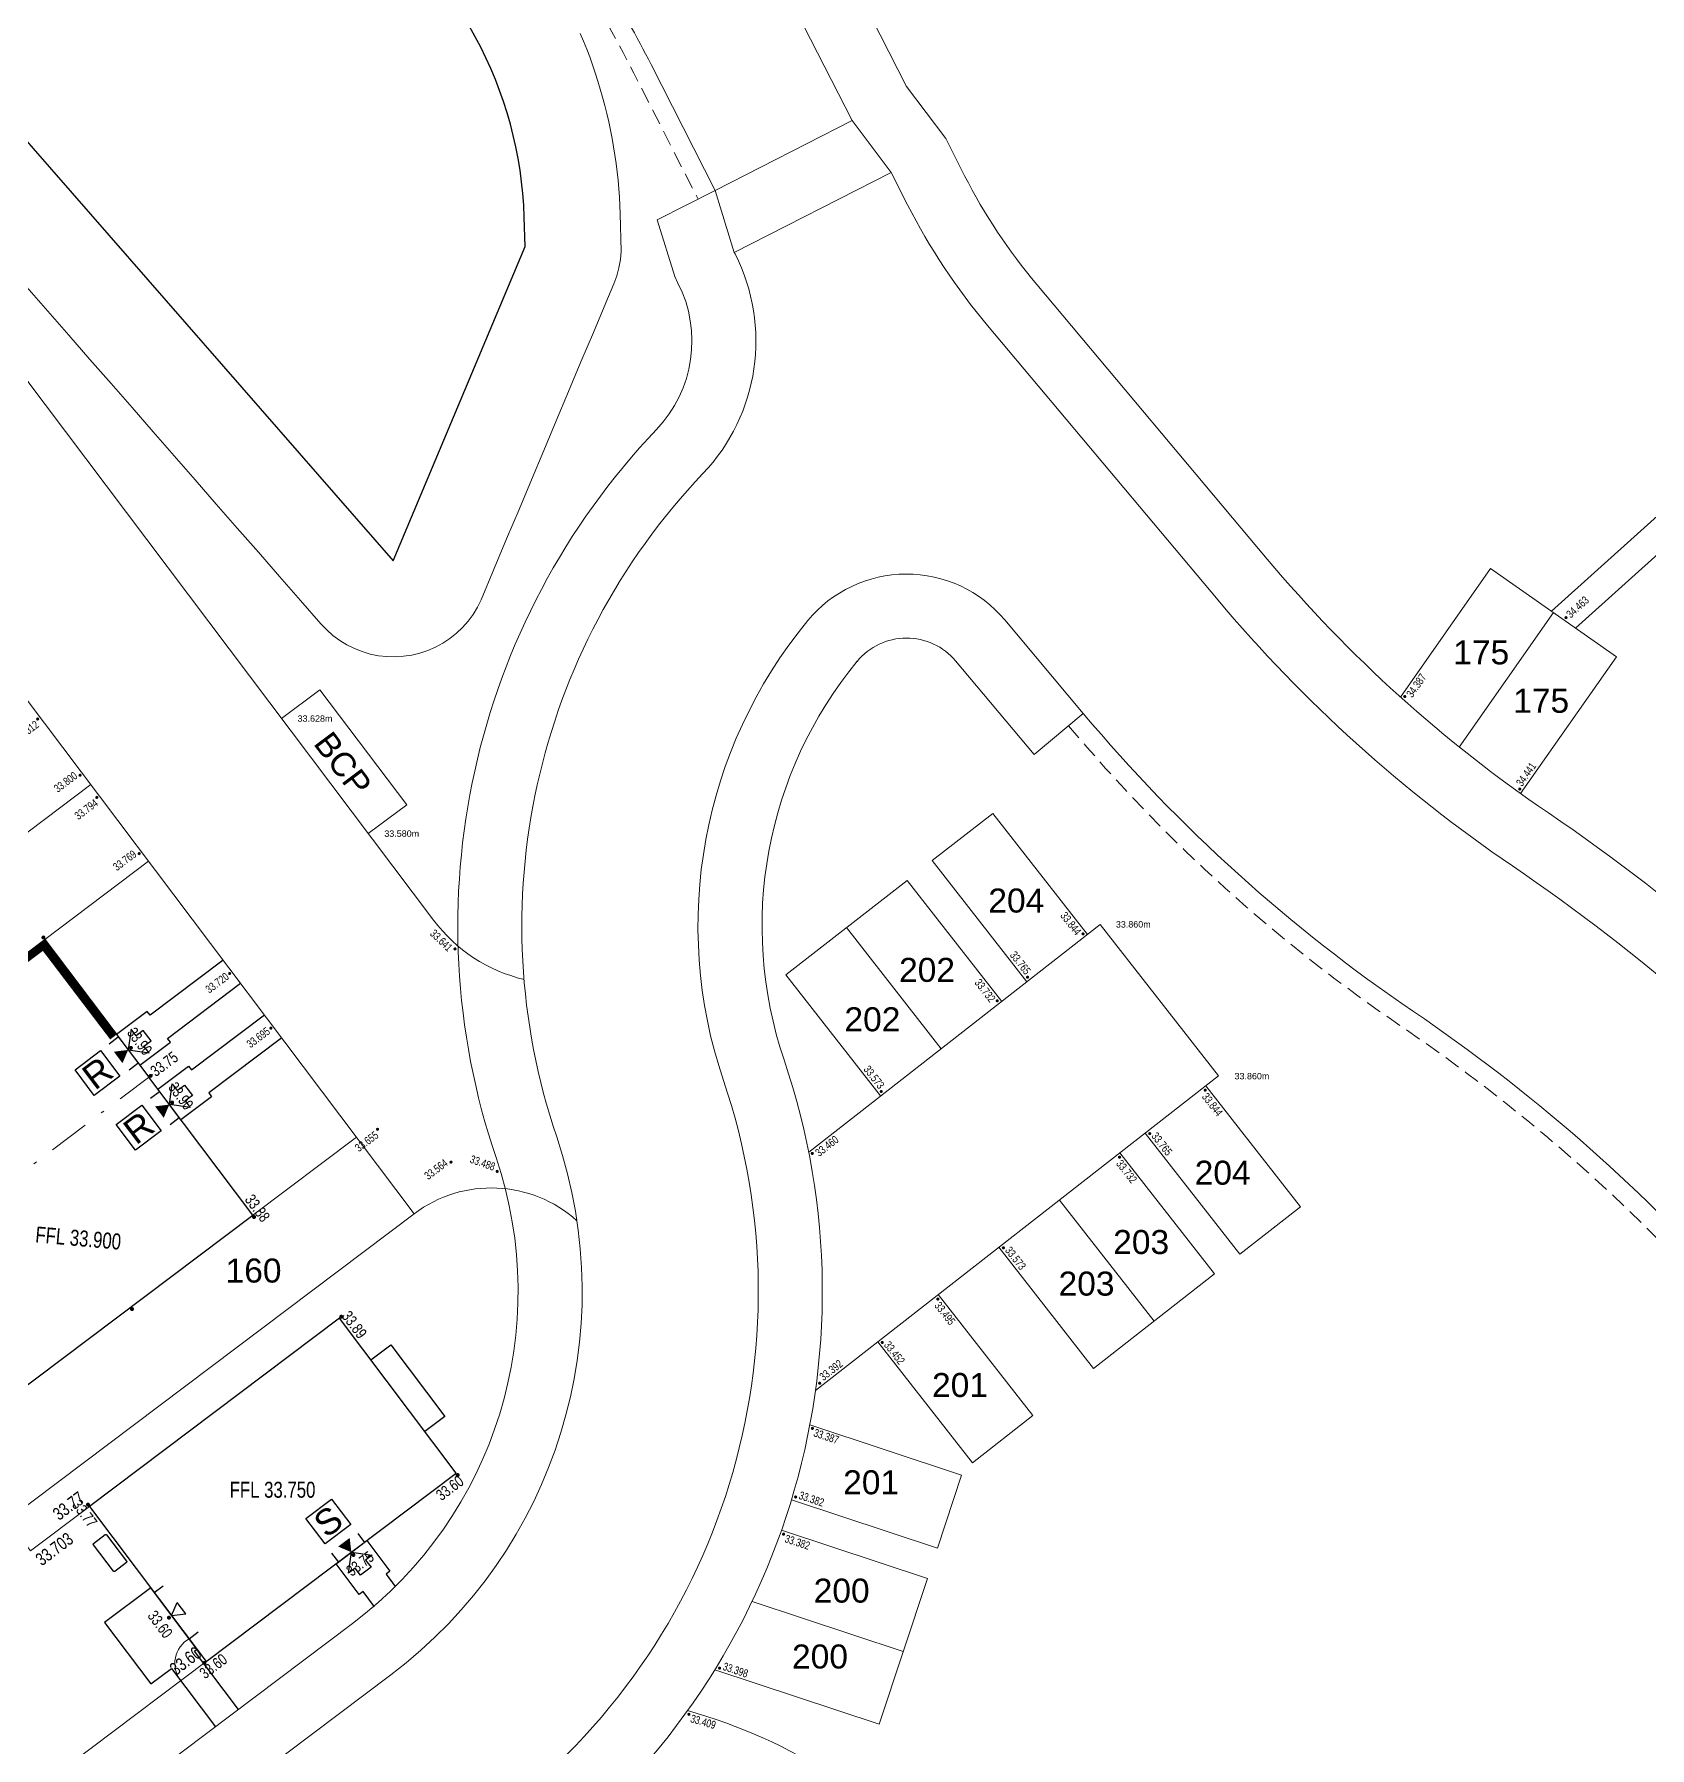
# Model space of a CAD drawing. Header units: metres. Extents: x 337936 to 338610, y 373199 to 374026.
# Drawn here: x 338306.5 to 338357, y 373498.1 to 373551.7 of the extents above; entities that cross this region are included whole.
import ezdxf

# ---------------------------------------------------------------- set-up
doc = ezdxf.new("R2010")
doc.units = ezdxf.units.M
doc.linetypes.add('DASHDOT', pattern=[25.4, 12.7, -6.35, 0, -6.35])
doc.linetypes.add('DASHED', pattern=[0.75, 0.5, -0.25])
for name, color, linetype in [('A-WH_HT-Access-Main', 252, 'Continuous'), ('A-WH_HT-Services-ASHP', 252, 'Continuous'), ('A-WH_HT-Wall-Party Wall Line', 252, 'Continuous'), ('A-WH_HT-Wall-Structure', 252, 'Continuous'), ('C-Zz4050-T-SpotLevels', 7, 'Continuous'), ('DGL-Paths', 252, 'Continuous'), ('EARTHWORKS', 252, 'Continuous'), ('EXTERNAL_WORKS_BACK_OF_FOOTWAY_LEVELS', 7, 'Continuous'), ('HOUSE_EXTERNAL_LEVELS', 7, 'Continuous'), ('HOUSE_SLAB_LEVEL', 7, 'Continuous'), ('PLOT_BOUNDARY_ANNOTATION', 7, 'Continuous')]:
    doc.layers.add(name, color=color, linetype=linetype)
doc.layers.add('A-WH_HT-Wall-Door Openings', color=252, linetype='Continuous', plot=False)
for name, color, linetype, lineweight in [('Basin Adoption Boundary', 252, 'Continuous', 0), ('DGL_BT Gates', 252, 'Continuous', 9), ('DGL_BT-Screen Fence', 252, 'FENCELINE2', 9), ('DGL_DRIVE', 252, 'Continuous', 9), ('DGL_Footpath', 252, 'Continuous', 9), ('DGL_Plot Parking', 252, 'Continuous', 9), ('DGL_ROAD_KERBLINE', 252, 'Continuous', 9), ('DGL_VERGE', 252, 'DASHED', 9)]:
    doc.layers.add(name, color=color, linetype=linetype, lineweight=lineweight)
doc.layers.add('HOUSE_DOORS', color=3, linetype='Continuous', true_color=0x00ff00)
doc.layers.add('HOUSE_STEPPED_DPC', color=5, linetype='Continuous', true_color=0x1c10ef)
doc.styles.add('AnnotativeArial', font='arial.ttf', dxfattribs={"height": 2})
doc.styles.add('ESTROAD', font='arial.ttf', dxfattribs={"width": 0.75})
doc.styles.get("Standard").update_dxf_attribs({"font": 'arial.ttf'})
doc.styles.add('TTE', font='arial.ttf')
doc.linetypes.add('FENCELINE2', pattern='A,6.35,-2.54,[132,ltypeshp.shx,S=2.54,R=0,X=-2.54,Y=0],-2.54,25.4', length=36.83)

msp = doc.modelspace()

# ---------------------------------------------------------------- hatches: boundary and pattern name
at = {"layer": 'EXTERNAL_WORKS_BACK_OF_FOOTWAY_LEVELS'}
h = msp.add_hatch(color=256, dxfattribs=at)
edge = h.paths.add_edge_path(flags=17)
edge.add_ellipse((338354.388, 373533.458), major_axis=(0.0354, 0.0354), ratio=1, start_angle=45, end_angle=225, ccw=False)
edge.add_ellipse((338354.388, 373533.458), major_axis=(0.0354, 0.0354), ratio=1, start_angle=225, end_angle=405, ccw=False)
h = msp.add_hatch(color=256, dxfattribs=at)
edge = h.paths.add_edge_path(flags=17)
edge.add_ellipse((338349.351, 373530.993), major_axis=(0.0354, 0.0354), ratio=1, start_angle=45, end_angle=225, ccw=False)
edge.add_ellipse((338349.351, 373530.993), major_axis=(0.0354, 0.0354), ratio=1, start_angle=225, end_angle=405, ccw=False)
h = msp.add_hatch(color=256, dxfattribs=at)
edge = h.paths.add_edge_path(flags=17)
edge.add_ellipse((338306.654, 373530.29), major_axis=(0.0354, 0.0354), ratio=1, start_angle=45, end_angle=225, ccw=False)
edge.add_ellipse((338306.654, 373530.29), major_axis=(0.0354, 0.0354), ratio=1, start_angle=225, end_angle=405, ccw=False)
h = msp.add_hatch(color=256, dxfattribs=at)
edge = h.paths.add_edge_path(flags=17)
edge.add_ellipse((338307.978, 373528.534), major_axis=(0.0354, 0.0354), ratio=1, start_angle=45, end_angle=225, ccw=False)
edge.add_ellipse((338307.978, 373528.534), major_axis=(0.0354, 0.0354), ratio=1, start_angle=225, end_angle=405, ccw=False)
h = msp.add_hatch(color=256, dxfattribs=at)
edge = h.paths.add_edge_path(flags=17)
edge.add_ellipse((338352.943, 373528.103), major_axis=(0.0354, 0.0354), ratio=1, start_angle=45, end_angle=225, ccw=False)
edge.add_ellipse((338352.943, 373528.103), major_axis=(0.0354, 0.0354), ratio=1, start_angle=225, end_angle=405, ccw=False)
h = msp.add_hatch(color=256, dxfattribs=at)
edge = h.paths.add_edge_path(flags=17)
edge.add_ellipse((338308.501, 373527.841), major_axis=(0.0354, 0.0354), ratio=1, start_angle=45, end_angle=225, ccw=False)
edge.add_ellipse((338308.501, 373527.841), major_axis=(0.0354, 0.0354), ratio=1, start_angle=225, end_angle=405, ccw=False)
h = msp.add_hatch(color=256, dxfattribs=at)
edge = h.paths.add_edge_path(flags=17)
edge.add_ellipse((338309.826, 373526.085), major_axis=(0.0354, 0.0354), ratio=1, start_angle=45, end_angle=225, ccw=False)
edge.add_ellipse((338309.826, 373526.085), major_axis=(0.0354, 0.0354), ratio=1, start_angle=225, end_angle=405, ccw=False)
h = msp.add_hatch(color=256, dxfattribs=at)
edge = h.paths.add_edge_path(flags=17)
edge.add_ellipse((338319.689, 373523.107), major_axis=(0.0354, 0.0354), ratio=1, start_angle=45, end_angle=225, ccw=False)
edge.add_ellipse((338319.689, 373523.107), major_axis=(0.0354, 0.0354), ratio=1, start_angle=225, end_angle=405, ccw=False)
h = msp.add_hatch(color=256, dxfattribs=at)
edge = h.paths.add_edge_path(flags=17)
edge.add_ellipse((338339.303, 373523.577), major_axis=(0.0354, 0.0354), ratio=1, start_angle=45, end_angle=225, ccw=False)
edge.add_ellipse((338339.303, 373523.577), major_axis=(0.0354, 0.0354), ratio=1, start_angle=225, end_angle=405, ccw=False)
h = msp.add_hatch(color=256, dxfattribs=at)
edge = h.paths.add_edge_path(flags=17)
edge.add_ellipse((338312.651, 373522.339), major_axis=(0.0354, 0.0354), ratio=1, start_angle=45, end_angle=225, ccw=False)
edge.add_ellipse((338312.651, 373522.339), major_axis=(0.0354, 0.0354), ratio=1, start_angle=225, end_angle=405, ccw=False)
h = msp.add_hatch(color=256, dxfattribs=at)
edge = h.paths.add_edge_path(flags=17)
edge.add_ellipse((338337.569, 373522.223), major_axis=(0.0354, 0.0354), ratio=1, start_angle=45, end_angle=225, ccw=False)
edge.add_ellipse((338337.569, 373522.223), major_axis=(0.0354, 0.0354), ratio=1, start_angle=225, end_angle=405, ccw=False)
h = msp.add_hatch(color=256, dxfattribs=at)
edge = h.paths.add_edge_path(flags=17)
edge.add_ellipse((338336.624, 373521.484), major_axis=(0.0354, 0.0354), ratio=1, start_angle=45, end_angle=225, ccw=False)
edge.add_ellipse((338336.624, 373521.484), major_axis=(0.0354, 0.0354), ratio=1, start_angle=225, end_angle=405, ccw=False)
h = msp.add_hatch(color=256, dxfattribs=at)
edge = h.paths.add_edge_path(flags=17)
edge.add_ellipse((338313.939, 373520.632), major_axis=(0.0354, 0.0354), ratio=1, start_angle=45, end_angle=225, ccw=False)
edge.add_ellipse((338313.939, 373520.632), major_axis=(0.0354, 0.0354), ratio=1, start_angle=225, end_angle=405, ccw=False)
h = msp.add_hatch(color=256, dxfattribs=at)
edge = h.paths.add_edge_path(flags=17)
edge.add_ellipse((338332.999, 373518.652), major_axis=(0.0354, 0.0354), ratio=1, start_angle=45, end_angle=225, ccw=False)
edge.add_ellipse((338332.999, 373518.652), major_axis=(0.0354, 0.0354), ratio=1, start_angle=225, end_angle=405, ccw=False)
h = msp.add_hatch(color=256, dxfattribs=at)
edge = h.paths.add_edge_path(flags=17)
edge.add_ellipse((338343.12, 373518.692), major_axis=(0.0354, 0.0354), ratio=1, start_angle=45, end_angle=225, ccw=False)
edge.add_ellipse((338343.12, 373518.692), major_axis=(0.0354, 0.0354), ratio=1, start_angle=225, end_angle=405, ccw=False)
h = msp.add_hatch(color=256, dxfattribs=at)
edge = h.paths.add_edge_path(flags=17)
edge.add_ellipse((338317.269, 373517.471), major_axis=(0.0354, 0.0354), ratio=1, start_angle=45, end_angle=225, ccw=False)
edge.add_ellipse((338317.269, 373517.471), major_axis=(0.0354, 0.0354), ratio=1, start_angle=225, end_angle=405, ccw=False)
h = msp.add_hatch(color=256, dxfattribs=at)
edge = h.paths.add_edge_path(flags=17)
edge.add_ellipse((338341.386, 373517.337), major_axis=(0.0354, 0.0354), ratio=1, start_angle=45, end_angle=225, ccw=False)
edge.add_ellipse((338341.386, 373517.337), major_axis=(0.0354, 0.0354), ratio=1, start_angle=225, end_angle=405, ccw=False)
h = msp.add_hatch(color=256, dxfattribs=at)
edge = h.paths.add_edge_path(flags=17)
edge.add_ellipse((338330.847, 373516.717), major_axis=(0.0354, 0.0354), ratio=1, start_angle=45, end_angle=225, ccw=False)
edge.add_ellipse((338330.847, 373516.717), major_axis=(0.0354, 0.0354), ratio=1, start_angle=225, end_angle=405, ccw=False)
h = msp.add_hatch(color=256, dxfattribs=at)
edge = h.paths.add_edge_path(flags=17)
edge.add_ellipse((338319.564, 373516.446), major_axis=(0.0354, 0.0354), ratio=1, start_angle=45, end_angle=225, ccw=False)
edge.add_ellipse((338319.564, 373516.446), major_axis=(0.0354, 0.0354), ratio=1, start_angle=225, end_angle=405, ccw=False)
h = msp.add_hatch(color=256, dxfattribs=at)
edge = h.paths.add_edge_path(flags=17)
edge.add_ellipse((338321.005, 373516.157), major_axis=(0.0354, 0.0354), ratio=1, start_angle=45, end_angle=225, ccw=False)
edge.add_ellipse((338321.005, 373516.157), major_axis=(0.0354, 0.0354), ratio=1, start_angle=225, end_angle=405, ccw=False)
h = msp.add_hatch(color=256, dxfattribs=at)
edge = h.paths.add_edge_path(flags=17)
edge.add_ellipse((338340.441, 373516.599), major_axis=(0.0354, 0.0354), ratio=1, start_angle=45, end_angle=225, ccw=False)
edge.add_ellipse((338340.441, 373516.599), major_axis=(0.0354, 0.0354), ratio=1, start_angle=225, end_angle=405, ccw=False)
h = msp.add_hatch(color=256, dxfattribs=at)
edge = h.paths.add_edge_path(flags=17)
edge.add_ellipse((338336.816, 373513.766), major_axis=(0.0354, 0.0354), ratio=1, start_angle=45, end_angle=225, ccw=False)
edge.add_ellipse((338336.816, 373513.766), major_axis=(0.0354, 0.0354), ratio=1, start_angle=225, end_angle=405, ccw=False)
h = msp.add_hatch(color=256, dxfattribs=at)
edge = h.paths.add_edge_path(flags=17)
edge.add_ellipse((338334.767, 373512.166), major_axis=(0.0354, 0.0354), ratio=1, start_angle=45, end_angle=225, ccw=False)
edge.add_ellipse((338334.767, 373512.166), major_axis=(0.0354, 0.0354), ratio=1, start_angle=225, end_angle=405, ccw=False)
h = msp.add_hatch(color=256, dxfattribs=at)
edge = h.paths.add_edge_path(flags=17)
edge.add_ellipse((338333.033, 373510.811), major_axis=(0.0354, 0.0354), ratio=1, start_angle=45, end_angle=225, ccw=False)
edge.add_ellipse((338333.033, 373510.811), major_axis=(0.0354, 0.0354), ratio=1, start_angle=225, end_angle=405, ccw=False)
h = msp.add_hatch(color=256, dxfattribs=at)
edge = h.paths.add_edge_path(flags=17)
edge.add_ellipse((338331.078, 373509.537), major_axis=(0.0354, 0.0354), ratio=1, start_angle=45, end_angle=225, ccw=False)
edge.add_ellipse((338331.078, 373509.537), major_axis=(0.0354, 0.0354), ratio=1, start_angle=225, end_angle=405, ccw=False)
h = msp.add_hatch(color=256, dxfattribs=at)
edge = h.paths.add_edge_path(flags=17)
edge.add_ellipse((338330.852, 373508.126), major_axis=(0.0354, 0.0354), ratio=1, start_angle=45, end_angle=225, ccw=False)
edge.add_ellipse((338330.852, 373508.126), major_axis=(0.0354, 0.0354), ratio=1, start_angle=225, end_angle=405, ccw=False)
h = msp.add_hatch(color=256, dxfattribs=at)
edge = h.paths.add_edge_path(flags=17)
edge.add_ellipse((338330.328, 373505.981), major_axis=(0.0354, 0.0354), ratio=1, start_angle=45, end_angle=225, ccw=False)
edge.add_ellipse((338330.328, 373505.981), major_axis=(0.0354, 0.0354), ratio=1, start_angle=225, end_angle=405, ccw=False)
h = msp.add_hatch(color=256, dxfattribs=at)
edge = h.paths.add_edge_path(flags=17)
edge.add_ellipse((338329.949, 373504.819), major_axis=(0.0354, 0.0354), ratio=1, start_angle=45, end_angle=225, ccw=False)
edge.add_ellipse((338329.949, 373504.819), major_axis=(0.0354, 0.0354), ratio=1, start_angle=225, end_angle=405, ccw=False)
h = msp.add_hatch(color=256, dxfattribs=at)
edge = h.paths.add_edge_path(flags=17)
edge.add_ellipse((338327.952, 373500.635), major_axis=(0.0354, 0.0354), ratio=1, start_angle=45, end_angle=225, ccw=False)
edge.add_ellipse((338327.952, 373500.635), major_axis=(0.0354, 0.0354), ratio=1, start_angle=225, end_angle=405, ccw=False)
h = msp.add_hatch(color=256, dxfattribs=at)
edge = h.paths.add_edge_path(flags=17)
edge.add_ellipse((338326.994, 373499.193), major_axis=(0.0354, 0.0354), ratio=1, start_angle=45, end_angle=225, ccw=False)
edge.add_ellipse((338326.994, 373499.193), major_axis=(0.0354, 0.0354), ratio=1, start_angle=225, end_angle=405, ccw=False)
at = {"layer": 'HOUSE_DOORS'}
for points in [[(338309.481, 373519.95), (338309.306, 373519.536), (338309.035, 373519.895)], [(338310.768, 373518.243), (338310.592, 373517.829), (338310.321, 373518.188)], [(338316.454, 373504.258), (338316.04, 373504.433), (338316.399, 373504.704)]]:
    msp.add_hatch(color=256, dxfattribs=at).paths.add_polyline_path(points, flags=17)
at = {"layer": 'HOUSE_EXTERNAL_LEVELS'}
h = msp.add_hatch(color=256, dxfattribs=at)
edge = h.paths.add_edge_path(flags=17)
edge.add_ellipse((338306.834, 373523.464), major_axis=(0.0448, 0.0448), ratio=1, start_angle=262, end_angle=442, ccw=False)
edge.add_ellipse((338306.834, 373523.464), major_axis=(0.0448, 0.0448), ratio=1, start_angle=82, end_angle=262, ccw=False)
h = msp.add_hatch(color=256, dxfattribs=at)
edge = h.paths.add_edge_path(flags=17)
edge.add_ellipse((338309.568, 373520.015), major_axis=(0.0448, 0.0448), ratio=1, start_angle=82, end_angle=262, ccw=False)
edge.add_ellipse((338309.568, 373520.015), major_axis=(0.0448, 0.0448), ratio=1, start_angle=262, end_angle=442, ccw=False)
h = msp.add_hatch(color=256, dxfattribs=at)
edge = h.paths.add_edge_path(flags=17)
edge.add_ellipse((338310.183, 373519.141), major_axis=(-0.0448, 0.0448), ratio=1, start_angle=82, end_angle=262, ccw=False)
edge.add_ellipse((338310.183, 373519.141), major_axis=(-0.0448, 0.0448), ratio=1, start_angle=-98, end_angle=82, ccw=False)
h = msp.add_hatch(color=256, dxfattribs=at)
edge = h.paths.add_edge_path(flags=17)
edge.add_ellipse((338310.183, 373519.141), major_axis=(0.0448, 0.0448), ratio=1, start_angle=82, end_angle=262, ccw=False)
edge.add_ellipse((338310.183, 373519.141), major_axis=(0.0448, 0.0448), ratio=1, start_angle=262, end_angle=442, ccw=False)
h = msp.add_hatch(color=256, dxfattribs=at)
edge = h.paths.add_edge_path(flags=17)
edge.add_ellipse((338310.854, 373518.308), major_axis=(0.0448, 0.0448), ratio=1, start_angle=82, end_angle=262, ccw=False)
edge.add_ellipse((338310.854, 373518.308), major_axis=(0.0448, 0.0448), ratio=1, start_angle=262, end_angle=442, ccw=False)
h = msp.add_hatch(color=256, dxfattribs=at)
edge = h.paths.add_edge_path(flags=17)
edge.add_ellipse((338313.415, 373514.729), major_axis=(-0.0448, 0.0448), ratio=1, start_angle=-98, end_angle=82, ccw=False)
edge.add_ellipse((338313.415, 373514.729), major_axis=(-0.0448, 0.0448), ratio=1, start_angle=82, end_angle=262, ccw=False)
h = msp.add_hatch(color=256, dxfattribs=at)
edge = h.paths.add_edge_path(flags=17)
edge.add_ellipse((338309.602, 373511.854), major_axis=(-0.0448, 0.0448), ratio=1, start_angle=-45, end_angle=135, ccw=False)
edge.add_ellipse((338309.602, 373511.854), major_axis=(-0.0448, 0.0448), ratio=1, start_angle=135, end_angle=315, ccw=False)
h = msp.add_hatch(color=256, dxfattribs=at)
edge = h.paths.add_edge_path(flags=17)
edge.add_ellipse((338316.138, 373511.614), major_axis=(-0.0448, 0.0448), ratio=1, start_angle=-98, end_angle=82, ccw=False)
edge.add_ellipse((338316.138, 373511.614), major_axis=(-0.0448, 0.0448), ratio=1, start_angle=82, end_angle=262, ccw=False)
h = msp.add_hatch(color=256, dxfattribs=at)
edge = h.paths.add_edge_path(flags=17)
edge.add_ellipse((338319.774, 373506.667), major_axis=(0.0448, 0.0448), ratio=1, start_angle=262, end_angle=442, ccw=False)
edge.add_ellipse((338319.774, 373506.667), major_axis=(0.0448, 0.0448), ratio=1, start_angle=82, end_angle=262, ccw=False)
h = msp.add_hatch(color=256, dxfattribs=at)
edge = h.paths.add_edge_path(flags=17)
edge.add_ellipse((338308.226, 373505.744), major_axis=(-0.0448, 0.0448), ratio=1, start_angle=82, end_angle=262, ccw=False)
edge.add_ellipse((338308.226, 373505.744), major_axis=(-0.0448, 0.0448), ratio=1, start_angle=-98, end_angle=82, ccw=False)
h = msp.add_hatch(color=256, dxfattribs=at)
edge = h.paths.add_edge_path(flags=17)
edge.add_ellipse((338316.519, 373504.171), major_axis=(-0.0448, 0.0448), ratio=1, start_angle=-98, end_angle=82, ccw=False)
edge.add_ellipse((338316.519, 373504.171), major_axis=(-0.0448, 0.0448), ratio=1, start_angle=82, end_angle=262, ccw=False)
h = msp.add_hatch(color=256, dxfattribs=at)
edge = h.paths.add_edge_path(flags=17)
edge.add_ellipse((338310.754, 373502.21), major_axis=(0.0448, 0.0448), ratio=1, start_angle=262, end_angle=442, ccw=False)
edge.add_ellipse((338310.754, 373502.21), major_axis=(0.0448, 0.0448), ratio=1, start_angle=82, end_angle=262, ccw=False)
h = msp.add_hatch(color=256, dxfattribs=at)
edge = h.paths.add_edge_path(flags=17)
edge.add_ellipse((338311.862, 373500.797), major_axis=(0.0448, 0.0448), ratio=1, start_angle=262, end_angle=442, ccw=False)
edge.add_ellipse((338311.862, 373500.797), major_axis=(0.0448, 0.0448), ratio=1, start_angle=82, end_angle=262, ccw=False)

# ---------------------------------------------------------------- linework, layer by layer
at = {"layer": 'A-WH_HT-Access-Main'}
for points in [[(338309.481, 373519.95), (338310.133, 373519.858), (338309.976, 373520.066), (338310.2, 373520.235), (338309.953, 373520.562), (338309.73, 373520.393), (338309.573, 373520.601), (338309.481, 373519.95)], [(338310.768, 373518.243), (338310.859, 373518.894), (338311.016, 373518.686), (338311.24, 373518.855), (338311.486, 373518.528), (338311.262, 373518.359), (338311.419, 373518.151), (338310.768, 373518.243)]]:
    msp.add_lwpolyline(points, dxfattribs=at)
at = {"layer": 'A-WH_HT-Access-Main', "elevation": 0}
msp.add_lwpolyline([(338316.454, 373504.258), (338317.105, 373504.166), (338316.897, 373504.009), (338317.066, 373503.786), (338316.739, 373503.539), (338316.57, 373503.763), (338316.363, 373503.606), (338316.454, 373504.258)], dxfattribs=at)
at = {"layer": 'A-WH_HT-Services-ASHP', "elevation": 0}
msp.add_lwpolyline([(338308.768, 373504.808, -0.414214), (338308.81, 373504.802), (338309.433, 373503.976, -0.414214), (338309.427, 373503.934), (338309.062, 373503.658, -0.414214), (338309.02, 373503.664), (338308.397, 373504.49, -0.414214), (338308.403, 373504.532)], format="xyb", close=True, dxfattribs=at)
at = {"layer": 'A-WH_HT-Wall-Door Openings', "linetype": 'ByBlock'}
for p, q in [((338308.892, 373520.146), (338309.174, 373520.358)), ((338309.508, 373519.33), (338309.789, 373519.542)), ((338310.179, 373518.439), (338310.46, 373518.651)), ((338310.794, 373517.622), (338311.075, 373517.835)), ((338316.651, 373504.846, 0), (338316.863, 373504.565, 0)), ((338315.834, 373504.231, 0), (338316.046, 373503.95, 0)), ((338310.296, 373502.998, 0), (338310.577, 373503.21, 0)), ((338311.385, 373501.552, 0), (338311.666, 373501.764, 0))]:
    msp.add_line(p, q, dxfattribs=at)
at = {"layer": 'A-WH_HT-Wall-Party Wall Line', "linetype": 'DASHDOT', "lineweight": 15, "ltscale": 0.1}
msp.add_lwpolyline([(338310.244, 373519.187), (338302.376, 373513.258)], dxfattribs=at)
at = {"layer": 'A-WH_HT-Wall-Structure', "lineweight": -3}
for points in [[(338302.496, 373513.348), (338299.249, 373517.657), (338306.878, 373523.405), (338310.125, 373519.096)], [(338302.496, 373513.348), (338305.743, 373509.039), (338313.371, 373514.788), (338310.125, 373519.096)]]:
    msp.add_lwpolyline(points, dxfattribs=at)
at = {"layer": 'A-WH_HT-Wall-Structure', "lineweight": -3, "elevation": 0}
msp.add_lwpolyline([(338311.92, 373500.841), (338319.729, 373506.726), (338316.079, 373511.57), (338308.27, 373505.685)], close=True, dxfattribs=at)
msp.add_lwpolyline([(338317.061, 373510.267), (338317.69, 373510.741), (338319.377, 373508.502), (338318.748, 373508.029)], dxfattribs=at)
at = {"layer": 'Basin Adoption Boundary', "flags": 128}
msp.add_lwpolyline([(338306.316, 373543.788), (338306.974, 373543.035), (338307.631, 373542.281), (338308.289, 373541.528), (338308.946, 373540.774), (338309.603, 373540.021), (338310.261, 373539.267), (338310.918, 373538.514), (338311.576, 373537.76), (338312.233, 373537.007), (338312.891, 373536.253), (338313.548, 373535.5), (338314.206, 373534.746), (338314.863, 373533.993), (338315.501, 373533.261), (338315.682, 373533.072), (338315.878, 373532.899), (338316.089, 373532.743), (338316.312, 373532.607), (338316.547, 373532.491), (338316.79, 373532.395), (338317.041, 373532.321), (338317.298, 373532.269), (338317.558, 373532.24), (338317.82, 373532.234), (338318.081, 373532.25), (338318.34, 373532.29), (338318.594, 373532.351), (338318.842, 373532.435), (338319.082, 373532.539), (338319.312, 373532.665), (338319.53, 373532.81), (338319.734, 373532.973), (338319.924, 373533.153), (338320.097, 373533.35), (338320.252, 373533.56), (338320.388, 373533.784), (338320.505, 373534.018), (338320.915, 373534.995), (338321.302, 373535.917), (338321.689, 373536.839), (338322.076, 373537.761), (338322.463, 373538.683), (338322.85, 373539.605), (338323.237, 373540.527), (338323.624, 373541.45), (338324.01, 373542.372), (338324.397, 373543.294), (338324.648, 373543.891), (338324.739, 373544.136), (338324.807, 373544.389), (338324.854, 373544.646), (338324.878, 373544.907), (338324.851, 373546.07), (338324.841, 373546.334), (338324.826, 373546.597), (338324.806, 373546.861), (338324.782, 373547.124), (338324.754, 373547.387), (338324.721, 373547.649), (338324.684, 373547.91), (338324.642, 373548.171), (338324.596, 373548.431), (338324.545, 373548.691), (338324.49, 373548.949), (338324.431, 373549.207), (338324.368, 373549.463), (338324.3, 373549.718), (338324.227, 373549.973), (338324.151, 373550.225), (338324.07, 373550.477), (338323.985, 373550.727), (338323.896, 373550.976), (338323.802, 373551.223), (338323.704, 373551.468), (338323.603, 373551.712)], dxfattribs=at)
at = {"layer": 'DGL-Paths', "flags": 128}
msp.add_lwpolyline([(338353.932, 373533.658), (338364.883, 373543.518), (338366.679, 373541.523), (338367.274, 373542.058), (338368.88, 373540.275), (338367.542, 373539.07), (338365.936, 373540.854), (338366.01, 373540.921), (338364.816, 373542.247), (338354.689, 373533.129)], dxfattribs=at)
at = {"layer": 'DGL-Paths'}
for points in [[(338312.451, 373522.751), (338310.169, 373521.032), (338310.079, 373521.151), (338309.12, 373520.429), (338309.842, 373519.471), (338310.801, 373520.193), (338310.711, 373520.313), (338312.993, 373522.033)], [(338314.279, 373520.325), (338311.997, 373518.606), (338312.087, 373518.486), (338311.129, 373517.764), (338310.407, 373518.722), (338311.365, 373519.444), (338311.455, 373519.324), (338313.738, 373521.044)], [(338317.178, 373502.549), (338316.817, 373503.028), (338316.697, 373502.938), (338315.975, 373503.897), (338316.933, 373504.619), (338317.655, 373503.66), (338317.536, 373503.57), (338317.824, 373503.187)], [(338312.924, 373499.344), (338311.55, 373501.166), (338311.63, 373501.227), (338310.186, 373503.144), (338308.748, 373502.06), (338310.193, 373500.144), (338310.831, 373500.625), (338312.205, 373498.802)]]:
    msp.add_lwpolyline(points, dxfattribs=at)
at = {"layer": 'DGL_BT Gates'}
msp.add_arc((338311.841, 373500.781), 0.9, 120.6206, 217, dxfattribs=at)
at = {"layer": 'DGL_BT-Screen Fence', "ltscale": 0.03, "flags": 128}
msp.add_lwpolyline([(338305.713, 373505.261), (338306.436, 373504.302), (338308.27, 373505.685)], dxfattribs=at)
at = {"layer": 'DGL_BT-Screen Fence', "ltscale": 0.03, "elevation": 0}
msp.add_lwpolyline([(338311.92, 373500.841), (338303.29, 373494.338), (338297.719, 373501.731)], dxfattribs=at)
at = {"layer": 'DGL_DRIVE'}
for p, q in [((338295.846, 373518.849, 0), (338308.313, 373528.243, 0)), ((338306.878, 373523.405, 0), (338310.118, 373525.847, 0)), ((338313.371, 373514.788), (338316.612, 373517.23)), ((338305.713, 373505.261), (338318.417, 373514.834)), ((338328.969, 373502.721, 0), (338333.691, 373501.159, 0))]:
    msp.add_line(p, q, dxfattribs=at)
msp.add_lwpolyline([(338321.846, 373522.152, -0.174088), (338319.019, 373524.005), (338302.398, 373546.062), (338297.607, 373542.451), (338318.417, 373514.834, -0.358762), (338323.498, 373514.615)], format="xyb", dxfattribs=at)
at = {"layer": 'DGL_DRIVE', "flags": 128}
for points in [[(338349.218, 373530.977), (338352.028, 373534.991), (338355.96, 373532.238), (338352.967, 373527.963)], [(338351.054, 373529.415), (338353.994, 373533.615)], [(338314.273, 373530.303), (338315.471, 373531.206), (338318.18, 373527.612), (338316.982, 373526.709)], [(338337.552, 373522.083), (338334.597, 373525.865), (338336.488, 373527.343), (338339.443, 373523.56)], [(338332.982, 373518.512), (338330.026, 373522.294), (338333.809, 373525.249), (338336.764, 373521.467)], [(338330.946, 373509.308), (338343.531, 373519.14), (338339.837, 373523.868), (338330.737, 373516.758)], [(338331.918, 373523.772), (338334.873, 373519.989)], [(338341.246, 373517.355), (338344.201, 373513.572), (338346.092, 373515.05), (338343.137, 373518.832)], [(338336.676, 373513.784), (338339.631, 373510.001), (338343.413, 373512.956), (338340.458, 373516.739)], [(338341.522, 373511.479), (338338.567, 373515.261)], [(338332.893, 373510.829), (338335.848, 373507.046), (338337.739, 373508.524), (338334.784, 373512.306)], [(338330.771, 373508.234), (338335.512, 373506.666), (338334.758, 373504.387), (338330.198, 373505.896)], [(338329.887, 373504.945), (338334.444, 373503.438), (338332.937, 373498.881), (338327.8, 373500.579)]]:
    msp.add_lwpolyline(points, dxfattribs=at)
at = {"layer": 'DGL_Footpath'}
for p, q in [((338333.795, 373550.051), (338335.015, 373548.428)), ((338335.325, 373532.106, 0), (338337.778, 373529.182, 0)), ((338339.31, 373530.467, 0), (338337.778, 373529.182, 0))]:
    msp.add_line(p, q, dxfattribs=at)
at = {"layer": 'DGL_Footpath', "flags": 128}
for points in [[(338333.795, 373550.051), (338331.871, 373553.827, 0.034921), (338328.322, 373559.734), (338326.142, 373562.847, 0.137013), (338316.83, 373570.495), (338304.008, 373576.148, -0.137013), (338296.525, 373582.294), (338292.887, 373587.49), (338285.679, 373582.442), (338289.317, 373577.246, 0.111653), (338298.066, 373569.297, -0.439462), (338299.396, 373563.555, -0.081287), (338296.494, 373560.52), (338294.349, 373558.903), (338298.442, 373553.473), (338300.039, 373554.676)], [(338335.015, 373548.428), (338335.606, 373547.267, 0.056784), (338337.856, 373543.869), (338345.055, 373535.288, 0.069142), (338353.839, 373527.355, -0.060378), (338365.083, 373517.549), (338373.122, 373508.621, -0.149451), (338387.332, 373478.149, 0.149451)], [(338316.485, 373502.027, 0.323707), (338320.971, 373516.588, -0.278997), (338325.986, 373539.338, 0.318214), (338326.653, 373543.913), (338326.55, 373544.115), (338326.006, 373545.887), (338327.815, 373546.809)], [(338316.485, 373502.027), (338272.356, 373468.773, -0.413572), (338266.759, 373469.554)]]:
    msp.add_lwpolyline(points, format="xyb", dxfattribs=at)
at = {"layer": 'DGL_Footpath'}
for centre, radius, start, end in [((338333.793, 373530.82, 0), 2, 40, 140.4757), ((338342.278, 373523.82, 0), 13, 140.4757, 198.7486), ((338308.661, 373512.409, 0), 22.5, 307, 18.7486), ((338322.351, 373482.943), 17, 40.6934, 74.2924)]:
    msp.add_arc(centre, radius, start, end, dxfattribs=at)
at = {"layer": 'DGL_ROAD_KERBLINE'}
for p, q in [((338332.092, 373548.988), (338330.089, 373552.919)), ((338325.812, 373550.739), (338327.815, 373546.809)), ((338327.815, 373546.809), (338332.092, 373548.988)), ((338332.092, 373548.988), (338333.312, 373547.365)), ((338328.411, 373544.868), (338333.312, 373547.365)), ((338328.411, 373544.868), (338327.815, 373546.809))]:
    msp.add_line(p, q, dxfattribs=at)
at = {"layer": 'DGL_ROAD_KERBLINE', "flags": 128}
for points in [[(338333.312, 373547.365), (338333.824, 373546.359, 0.056784), (338336.324, 373542.583), (338343.523, 373534.003, 0.069142), (338352.715, 373525.7, -0.060378), (338363.597, 373516.211), (338371.636, 373507.283, -0.149451), (338385.351, 373477.87, 0.149451)], [(338339.31, 373530.467, 0.069142), (338349.625, 373521.15, -0.060378), (338359.51, 373512.531), (338367.548, 373503.603, -0.149451), (338379.905, 373477.105, 0.149451)], [(338317.689, 373500.43), (338273.56, 373467.176, -0.413572), (338265.165, 373468.347)]]:
    msp.add_lwpolyline(points, format="xyb", dxfattribs=at)
at = {"layer": 'DGL_ROAD_KERBLINE', "elevation": 0, "flags": 128}
for points in [[(338317.689, 373500.43, 0.323707), (338322.865, 373517.231, -0.278997), (338327.434, 373537.959, 0.318214), (338328.435, 373544.821), (338328.411, 373544.868)], [(338320.998, 373496.037, 0.323707), (338328.074, 373518.998, -0.259888), (338330.707, 373533.366, -0.468837), (338336.857, 373533.391), (338339.31, 373530.467)]]:
    msp.add_lwpolyline(points, format="xyb", dxfattribs=at)
at = {"layer": 'DGL_ROAD_KERBLINE'}
msp.add_arc((338287.856, 373531.399), 42.6, 27, 35, dxfattribs=at)
at = {"layer": 'DGL_VERGE', "flags": 128}
for points in [[(338299.56, 373554.315), (338299.921, 373553.836), (338300.948, 373554.61, 0.105104), (338306.513, 373561.012), (338306.771, 373561.477, -0.38784), (338313.672, 373563.8), (338313.845, 373563.724, -0.137013), (338320.08, 373558.602), (338322.26, 373555.49, -0.034921), (338325.278, 373550.467), (338327.28, 373546.537)], [(338338.851, 373530.082, 0.069142), (338349.288, 373520.654, -0.060378), (338359.064, 373512.129), (338367.103, 373503.201, -0.030703), (338370.874, 373498.457, -0.030703)]]:
    msp.add_lwpolyline(points, format="xyb", dxfattribs=at)
at = {"layer": 'EARTHWORKS', "flags": 128}
msp.add_lwpolyline([(338313.035, 373559.785), (338312.273, 373560.36, 0.41023), (338310.895, 373560.177), (338308.634, 373557.263), (338305.866, 373553.88, 0.365919), (338305.947, 373548.775), (338317.762, 373535.233), (338321.882, 373545.052), (338321.853, 373545.975, 0.117414), (338320.323, 373551.609), (338319.365, 373553.365), (338318.19, 373554.879, 0.066192), (338313.797, 373559.211), (338313.035, 373559.785)], format="xyb", dxfattribs=at)
at = {"layer": 'HOUSE_DOORS'}
for p, q in [((338310.84, 373502.275), (338311.016, 373502.689)), ((338310.84, 373502.275), (338311.287, 373502.33)), ((338311.287, 373502.33), (338311.016, 373502.689))]:
    msp.add_line(p, q, dxfattribs=at)
at = {"layer": 'HOUSE_EXTERNAL_LEVELS', "color": 0, "flags": 128}
for points in [[(338307.823, 373519.326), (338308.621, 373519.928), (338309.223, 373519.129), (338308.425, 373518.528), (338307.823, 373519.326)], [(338309.109, 373517.619), (338309.908, 373518.221), (338310.51, 373517.422), (338309.711, 373516.82), (338309.109, 373517.619)], [(338315.032, 373505.314), (338315.83, 373505.916), (338316.432, 373505.118), (338315.633, 373504.516), (338315.032, 373505.314)]]:
    msp.add_lwpolyline(points, dxfattribs=at)
at = {"layer": 'HOUSE_STEPPED_DPC', "color": 170, "const_width": 0.25, "flags": 128}
msp.add_lwpolyline([(338309.02, 373520.354), (338306.842, 373523.219), (338299.326, 373517.555)], dxfattribs=at)

# ---------------------------------------------------------------- texts
at = {"layer": 'C-Zz4050-T-SpotLevels', "color": 7, "linetype": 'Continuous', "lineweight": -3, "char_height": 0.2, "attachment_point": 4, "style": 'TTE'}
for s, insert in [('33.628m', (338314.774, 373530.303, 33.628)), ('33.580m', (338317.482, 373526.709, 33.58)), ('33.860m', (338340.329, 373523.874, 33.86)), ('33.860m', (338344.035, 373519.131, 33.86))]:
    msp.add_mtext(s, dxfattribs=dict(at, insert=insert))
at = {"layer": 'DGL_Plot Parking', "char_height": 0.75, "attachment_point": 5, "style": 'AnnotativeArial'}
for s, insert in [('175', (338351.74, 373532.367)), ('175', (338353.611, 373530.855)), ('204', (338337.22, 373524.613)), ('202', (338334.432, 373522.447)), ('202', (338332.726, 373520.903)), ('204', (338343.664, 373516.11)), ('203', (338341.119, 373513.944)), ('160', (338313.397, 373513.052)), ('203', (338339.413, 373512.644)), ('201', (338335.461, 373509.476)), ('201', (338332.686, 373506.436)), ('200', (338331.765, 373503.051)), ('200', (338331.088, 373500.993))]:
    msp.add_mtext(s, dxfattribs=dict(at, insert=insert))
at = {"layer": 'DGL_Plot Parking', "insert": (338316.187, 373528.884, 0), "char_height": 0.75, "attachment_point": 5, "rotation": 307, "style": 'AnnotativeArial'}
msp.add_mtext('BCP', dxfattribs=at)
at = {"layer": 'EXTERNAL_WORKS_BACK_OF_FOOTWAY_LEVELS', "linetype": 'Continuous', "style": 'ESTROAD', "width": 0.75}
for s, rotation, p in [('34.463', 42.4004, (338354.537, 373533.427)), ('34.387', 55, (338349.585, 373530.938)), ('33.812', 37, (338306.079, 373529.578)), ('33.800', 37, (338307.283, 373527.981)), ('34.441', 55, (338353.013, 373528.163)), ('33.794', 37, (338307.926, 373527.128)), ('33.769', 37, (338309.129, 373525.531)), ('33.844', 308, (338338.58, 373524.14)), ('33.641', 316.2899, (338318.887, 373523.561)), ('33.765', 308, (338337.003, 373522.91)), ('33.720', 37, (338312.016, 373521.706)), ('33.732', 308, (338335.901, 373522.046)), ('33.695', 37, (338313.301, 373519.998)), ('33.573', 308, (338332.433, 373519.339)), ('33.844', 308, (338342.999, 373518.484)), ('33.655', 37, (338316.686, 373516.752)), ('33.460', 38, (338331.064, 373516.603)), ('33.765', 308, (338341.423, 373517.253)), ('33.564', 37, (338318.852, 373515.88)), ('33.488', 340.8312, (338320.134, 373516.435)), ('33.732', 308, (338340.32, 373516.391)), ('33.573', 308, (338336.852, 373513.682)), ('33.495', 308, (338334.646, 373511.958)), ('33.452', 308, (338333.07, 373510.727)), ('33.392', 38, (338331.196, 373509.6)), ('33.387', 341.4272, (338330.866, 373507.886)), ('33.382', 341.4272, (338330.405, 373505.931)), ('33.382', 341.6991, (338329.963, 373504.579)), ('33.398', 341.6991, (338328.031, 373500.584)), ('33.409', 343.6952, (338327.022, 373498.952))]:
    msp.add_text(s, height=0.25, rotation=rotation, dxfattribs=at).set_placement(p)
at = {"layer": 'HOUSE_DOORS', "color": 100, "linetype": 'Continuous', "style": 'ESTROAD', "width": 0.75}
for s, rotation, p in [('33.90', 307, (338309.427, 373520.482)), ('33.90', 307, (338310.714, 373518.775)), ('33.75', 37, (338316.462, 373503.484)), ('33.60', 307, (338310.067, 373502.266))]:
    msp.add_text(s, height=0.35, rotation=rotation, dxfattribs=at).set_placement(p)
at = {"layer": 'HOUSE_EXTERNAL_LEVELS', "color": 0, "linetype": 'Continuous', "style": 'ESTROAD', "width": 0.75}
for s, rotation, p in [('33.75', 37, (338310.346, 373519.096)), ('33.88', 307, (338313.105, 373515.27)), ('33.89', 307, (338316.132, 373511.628)), ('33.60', 37, (338319.265, 373505.847)), ('33.77', 307, (338307.71, 373505.727)), ('33.60', 37, (338311.879, 373500.281))]:
    msp.add_text(s, height=0.35, rotation=rotation, dxfattribs=at).set_placement(p)
at = {"layer": 'HOUSE_EXTERNAL_LEVELS', "color": 0, "char_height": 0.8, "width": 0.8, "attachment_point": 5, "rotation": 37, "line_spacing_factor": 0.888}
for s, insert in [('\\W1.00;R', (338308.523, 373519.228)), ('\\W1.00;R', (338309.809, 373517.521)), ('\\W1.00;S', (338315.732, 373505.216))]:
    msp.add_mtext(s, dxfattribs=dict(at, insert=insert))
at = {"layer": 'HOUSE_SLAB_LEVEL', "color": 1, "linetype": 'Continuous', "true_color": 0xff0000, "style": 'ESTROAD', "width": 0.75}
msp.add_text('FFL 33.900', height=0.5, rotation=355, dxfattribs=at).set_placement((338306.569, 373513.94))
msp.add_text('FFL 33.750', height=0.5, dxfattribs=at).set_placement((338312.651, 373505.959))
at = {"layer": 'PLOT_BOUNDARY_ANNOTATION', "linetype": 'Continuous', "style": 'ESTROAD', "width": 0.75}
for s, p in [('33.77', (338307.323, 373505.231)), ('33.703', (338306.784, 373503.811)), ('33.60', (338310.974, 373500.388))]:
    msp.add_text(s, height=0.4, rotation=37, dxfattribs=at).set_placement(p)

doc.saveas('drawing.dxf')
